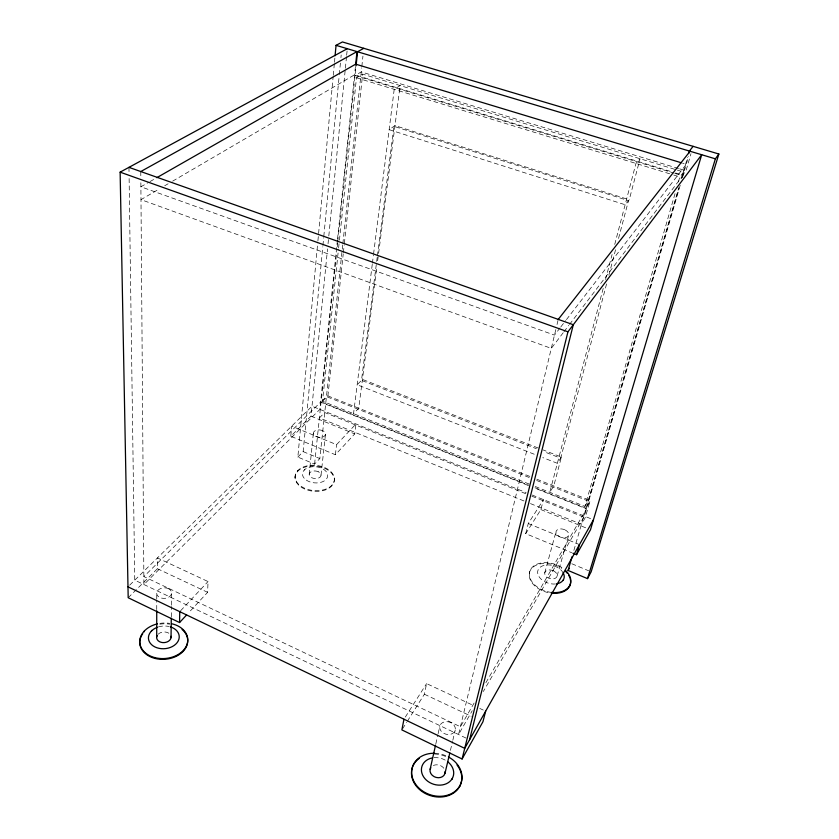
<?xml version="1.0" encoding="UTF-8"?>
<svg xmlns="http://www.w3.org/2000/svg" width="839" height="839" viewBox="0 0 839 839"><rect width="100%" height="100%" fill="white"/><g stroke="black" fill="none" stroke-linecap="round" stroke-linejoin="round"><path stroke-width="0.63" stroke-dasharray="4.2 3.15" d="M156.736 609.565L156.757 600.462M156.757 599.161L156.767 592.649M128.189 597.735L157.407 568.716L157.428 557.925L208.03 581.553L207.621 592.324L188.335 613.099M171.292 616.864L171.408 606.482M171.429 605.181L171.565 593.498M290.787 436.259L291.668 426.17L336.565 444.649L355.988 423.957L354.719 433.92L335.39 454.738L290.787 436.259L311.017 416.165L327.535 248.91M295.024 477.475L295.087 476.751M342.711 244.967L319.816 458.566L314.594 464.103L297.845 457.077L317.792 242.083M317.918 240.783L333.146 76.611M333.272 75.311L334.362 63.586M334.478 62.275L334.96 57.062M297.709 471.308L297.782 470.585M297.845 457.077L303.152 451.613L322.795 246.781M322.921 245.481L323.676 237.647M323.802 236.346L339.187 75.867M339.313 74.566L340.435 62.82M340.938 57.608L341.19 54.996M328.049 243.709L328.689 237.206M328.815 235.906L345.249 69.511M345.374 68.211L346.528 56.507M346.654 55.206L347.304 48.704M309.203 474.339L313.367 433.197M337.404 240.248L319.837 409.38L143.92 584.531L140.837 179.378M337.54 238.947L355.568 65.327M314.594 464.103L336.68 252.078M337.215 246.876L337.624 242.974M337.76 241.674L356.103 65.526M529.168 484.061L322.522 401.22L338.474 249.235M338.61 247.935L339.292 241.443M339.428 240.143L356.481 77.775L362.647 74.126L676.129 169.74M342.847 243.667L361.682 67.844M361.829 66.533L362.941 56.119M322.522 401.22L327.902 395.903L343.235 253.902M343.382 252.602L344.221 244.789M344.357 243.478L362.647 74.126M321.022 475.147L325.501 434.078M335.39 454.738L336.565 444.649M334.331 479.551L334.415 478.828M372.264 264.327L353.544 413.658L358.746 408.205L376.858 266.959M372.411 263.173L373.407 255.266M373.554 254.091L394.204 89.343L400.119 85.557L377.529 261.778M377.214 257.248L361.494 380.371L536.373 448.697M377.382 255.947L393.931 126.343L628.495 200.657L618.186 239.797M407.334 721.257L424.387 694.231L426.59 683.607L473.836 705.662M435.84 743.847L437.832 734.943M438.115 733.674L439.825 726.05M450.417 750.381L452.525 741.498M452.829 740.229L455.231 730.077M555.806 329.58L458.545 734.513L472.231 710.748M557.033 324.494L558.25 319.397M525.717 533.635L528.266 523.536L543.473 499.604L540.882 509.588L525.717 533.635L571.684 552.691M603.21 288.385L549.755 492.315L553.771 485.97L561.396 457.066L543.085 449.914M605.527 279.513L612.082 254.521M614.735 244.401L635.952 163.448L640.052 158.739L629.24 199.766L625.139 204.737L389.149 129.657L394.991 125.609L629.24 199.766M529.283 573.436L529.482 572.712M606.555 283.981L560.662 458.188L543.662 451.55M608.883 275.14L615.857 248.627M544.752 572.869L555.984 531.79M557.138 575.911L568.748 534.873M535.219 486.484L584.909 506.399L675.143 193.253M678.405 181.937L679.852 176.903L683.596 172.016L677.367 170.128M573.886 550.363L678.866 187.475M681.415 178.686L687.623 157.218M584.909 506.399L588.695 499.897L678.866 188.356M682.138 177.05L683.596 172.016M680.209 185.22L584.364 516.111L483.316 691.514M682.39 177.679L688.588 156.285M530.479 503.61L581.437 524.291L585.202 517.726L589.859 501.712L536.446 480.401M674.787 173.379L682.285 175.666L686.008 170.789L690.979 153.673M474.119 703.04L460.401 726.752L143.868 576.592L320.592 402.133L528.192 485.456M485.875 682.715L586.471 508.843L534.265 487.889M589.859 501.712L586.073 508.235L535.02 487.742M402.563 728.829L406.653 722.337M405.331 717.051L426.59 683.607M561.396 457.066L557.358 463.306L542.802 457.591M304.19 470.123L304.536 469.599M563.2 332.737L551.296 348.384L140.983 199.64L159.074 189.069M563.997 331.699L568.758 325.438M569.555 324.399L683.093 175.257L673.098 172.205M560.064 327.881L554.474 335.128L140.889 186.782L148.849 182.241M560.861 326.843L565.654 320.634M566.461 319.596L686.281 164.255L682.526 163.123M180.647 610.719L208.03 581.553M129.678 585.161L312.003 406.212L526.116 492.608M164.717 185.765L168.115 183.783M172.635 181.14L354.593 74.776L671.85 171.817M149.982 181.591L155.666 178.34M678.478 168.503L361.252 71.902L355.065 75.52L673.539 172.991M679.737 168.88L686.008 170.789M356.481 77.775L672.532 174.659M673.759 175.036L679.852 176.903M538.198 448.016L362.438 379.406L357.162 384.755L535.523 454.738M327.902 395.903L530.751 476.793M536.813 479.205L588.695 499.897M529.168 477.485L326.455 396.585L321.075 401.902L528.948 485.309M532.188 495.052L592.324 519.32M525.843 493.752L324.745 412.547L319.407 417.916L524.417 501.145M531.905 496.195L585.202 517.726M311.017 416.165L354.719 433.92M540.882 509.588L585.664 527.783M528.266 523.536L579.476 544.605M303.152 451.613L319.816 458.566M571.831 563.756L588.726 570.814M479.751 708.42L483.295 710.077M157.407 568.716L207.621 592.324M424.387 694.231L471.224 716.254M466.002 738.068L134.764 580.169L129.112 177.837M128.965 167.36L129.038 172.593M140.774 171.534L140.826 178.067M433.375 765.514A7.698 6.313 18 0 1 439.028 765.126L440.894 765.839A7.698 6.313 18 0 1 444.733 769.877M434.046 757.69A16.423 13.466 18 0 1 446.117 760.627M434.424 754.009A25.579 21.048 18.1 0 1 447.061 757.093M434.592 753.254A25.6 21.048 18.1 0 1 447.239 756.338M158.099 634.274A7.226 5.317 -4.3 0 1 166.531 632.239L168.167 632.858A7.226 5.317 -4.3 0 1 169.52 633.781M159.882 624.153A24.027 17.755 -4.4 0 1 169.698 624.143M159.882 623.387A24.037 17.745 -4.4 0 1 169.709 623.367M158.424 626.922A15.417 11.347 -4.3 0 1 169.174 626.534M555.481 583.986A13.634 9.093 17.1 0 1 538.732 576.173A13.634 9.093 17.1 0 1 544.951 565.171A13.634 9.093 17.1 0 1 562.445 571.674M547.961 592.565A21.248 14.232 17.2 0 1 530.437 570.163A21.248 14.232 17.2 0 1 561.731 568.318M551.475 592.407A21.258 14.232 17.2 0 1 530.112 570.457A21.258 14.232 17.2 0 1 561.941 567.594M322.533 430.638L321.085 430.166A6.083 3.713 5.9 0 0 313.87 431.812A6.083 3.713 5.9 0 0 316.324 436.647L317.782 437.129A6.083 3.713 5.9 0 0 325.018 435.483A6.083 3.713 5.9 0 0 322.533 430.638M564.668 529.724L563.053 529.178A6.576 4.205 16.5 0 0 556.131 531.276A6.576 4.205 16.5 0 0 560.033 536.96L561.669 537.505A6.576 4.205 16.5 0 0 568.601 535.418A6.576 4.205 16.5 0 0 564.668 529.724M318.149 471.675L316.733 471.203A5.925 3.786 5.6 0 0 309.696 472.934A5.925 3.786 5.6 0 0 312.066 477.842L313.482 478.314A5.925 3.786 5.6 0 0 320.54 476.583A5.925 3.786 5.6 0 0 318.149 471.675M553.237 570.719L551.663 570.184A6.387 4.268 17.1 0 0 544.899 572.345A6.387 4.268 17.1 0 0 548.633 578.092L550.227 578.637A6.387 4.268 17.1 0 0 556.991 576.466A6.387 4.268 17.1 0 0 553.237 570.719M168.608 588.737L166.909 588.118A7.457 5.286 -3 0 0 157.659 590.687A7.457 5.286 -3 0 0 159.693 597.452L161.403 598.081A7.457 5.286 -3 0 0 170.674 595.501A7.457 5.286 -3 0 0 168.608 588.737M450.91 722.694L448.97 721.96A7.96 6.293 16.8 0 0 440.076 725.295A7.96 6.293 16.8 0 0 444.104 733.485L446.054 734.219A7.96 6.293 16.8 0 0 454.969 730.884A7.96 6.293 16.8 0 0 450.91 722.694M301.138 486.316A19.717 12.637 5.6 0 0 333.859 482.079A19.717 12.637 5.6 0 0 309.276 465.467A19.717 12.637 5.6 0 0 301.138 486.316M301.075 487.05A19.717 12.648 5.6 0 0 333.765 482.803A19.717 12.648 5.6 0 0 309.203 466.19A19.717 12.648 5.6 0 0 301.075 487.05M306.329 480.128A12.648 8.075 5.6 0 0 327.325 477.496A12.648 8.075 5.6 0 0 311.636 466.82A12.648 8.075 5.6 0 0 306.329 480.128"/><path stroke-width="1.26" d="M156.704 636.874L156.736 610.865M171.041 637.64L171.271 618.165M347.304 48.704L120.134 172.152L128.189 597.735L179.567 622.548L179.756 611.662M335.086 55.762L336.051 45.337L342.438 41.95L718.866 154.009L591.138 571.82L587.51 578.616L568.076 570.457L572.072 556.645M355.642 64.613L356.995 51.609L140.774 171.534M356.103 65.526L357.54 51.766L363.78 48.305M403.968 719.212L401.881 729.909L462.09 758.98L482.939 721.76L485.655 711.178M430.145 769.258L435.556 745.116M445.016 773.212L449.819 752.919M462.09 758.98L567.94 331.825L701.698 154.743L590.499 529.755L576.529 554.694L572.901 553.184M469.557 739.767L573.299 324.724L128.965 167.36M459.678 786.447L459.866 785.692M688.672 153.568L689.406 151.062L693.108 146.343M576.529 554.694L579.476 544.605M569.45 586.43L569.66 585.706M587.51 578.616L715.384 158.833L718.866 154.009M563.252 580.315L563.462 579.686M451.969 779.389L452.315 778.445M568.076 570.457L569.324 568.223M593.456 519.781L464.722 748.357L127.979 586.828M151.356 631.138L151.89 630.383M558.25 319.397L690.046 151.251M179.567 622.548L186.583 614.987M156.799 177.69L355.694 64.152L681.268 162.745M336.051 45.337L715.384 158.833M120.134 172.152L567.94 331.825M144.381 630.959L144.392 631.736M445.131 771.555A7.698 6.313 18 0 1 436.102 777.417L434.224 776.694A7.698 6.313 18 0 1 430.785 767.748M448.393 756.925A25.6 21.048 18.1 0 1 454.14 792.006A25.6 21.048 18.1 0 1 413.847 781.287A25.6 21.048 18.1 0 1 434.592 753.254M457.014 764.979A25.579 21.048 18.1 0 1 452.315 793.809A25.579 21.048 18.1 0 1 417.633 787.674A25.579 21.048 18.1 0 1 419.322 758.309M447.816 761.833A16.423 13.466 18 0 1 448.036 782.839A16.423 13.466 18 0 1 423.601 776.883A16.423 13.466 18 0 1 432.043 757.984M171.009 636.256A7.226 5.317 -4.3 0 1 168.345 641.311A7.226 5.317 -4.3 0 1 161.193 642.328L159.536 641.699A7.226 5.317 -4.3 0 1 157.176 635.522M172.068 623.828A24.037 17.745 -4.4 0 1 182.566 651.19A24.037 17.745 -4.4 0 1 143.7 651.263A24.037 17.745 -4.4 0 1 157.47 623.859M182.084 629.46A24.027 17.755 -4.4 0 1 181.36 653.025A24.027 17.755 -4.4 0 1 149.72 656.476A24.027 17.755 -4.4 0 1 142.714 633.749M170.39 626.869A15.417 11.347 -4.3 0 1 175.844 644.079A15.417 11.347 -4.3 0 1 151.66 644.751A15.417 11.347 -4.3 0 1 157.501 627.226M565.906 570.772A21.258 14.232 17.2 0 1 569.209 586.44A21.258 14.232 17.2 0 1 551.475 592.407M570.289 579.025A21.248 14.232 17.2 0 1 551.265 593.142M565.706 571.495A21.248 14.232 17.2 0 1 567.311 573.278M568.622 575.145A21.248 14.232 17.2 0 1 569.996 578.05M562.979 572.481A13.634 9.093 17.1 0 1 556.561 583.85"/></g></svg>
